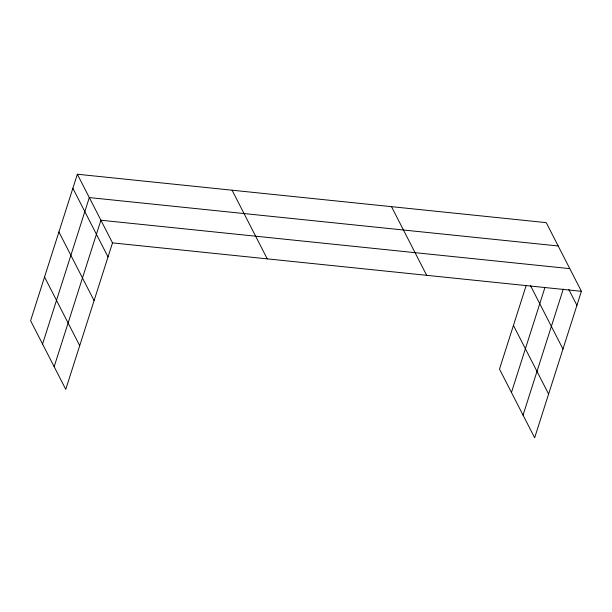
<?xml version="1.0" encoding="UTF-8"?>
<svg xmlns="http://www.w3.org/2000/svg" width="612" height="612" viewBox="0 0 612 612"><rect width="100%" height="100%" fill="white"/><g stroke="black" fill="none" stroke-linecap="round" stroke-linejoin="round"><path stroke-width="0.92" d="M77.349 174.229L30.6 320.703L65.759 389.362L112.509 242.888L77.349 174.229L546.241 222.638L581.4 291.297L534.651 437.771L499.491 369.113L526.091 285.781M42.557 344.051L89.298 197.577L558.198 245.978M54.154 366.71L100.904 220.228L569.795 268.637M511.448 392.453L544.994 287.334M523.053 415.112L563.285 289.048M112.509 242.888L581.4 291.297M568.755 289.384L576.917 305.334M530.375 285.376L562.971 349.039M513.437 325.408L548.604 394.067M391.504 206.665L426.663 275.323M232.078 190.202L267.245 258.861M72.866 188.267L108.026 256.925M58.92 231.971L94.08 300.63M44.546 276.999L79.705 345.658"/></g></svg>
